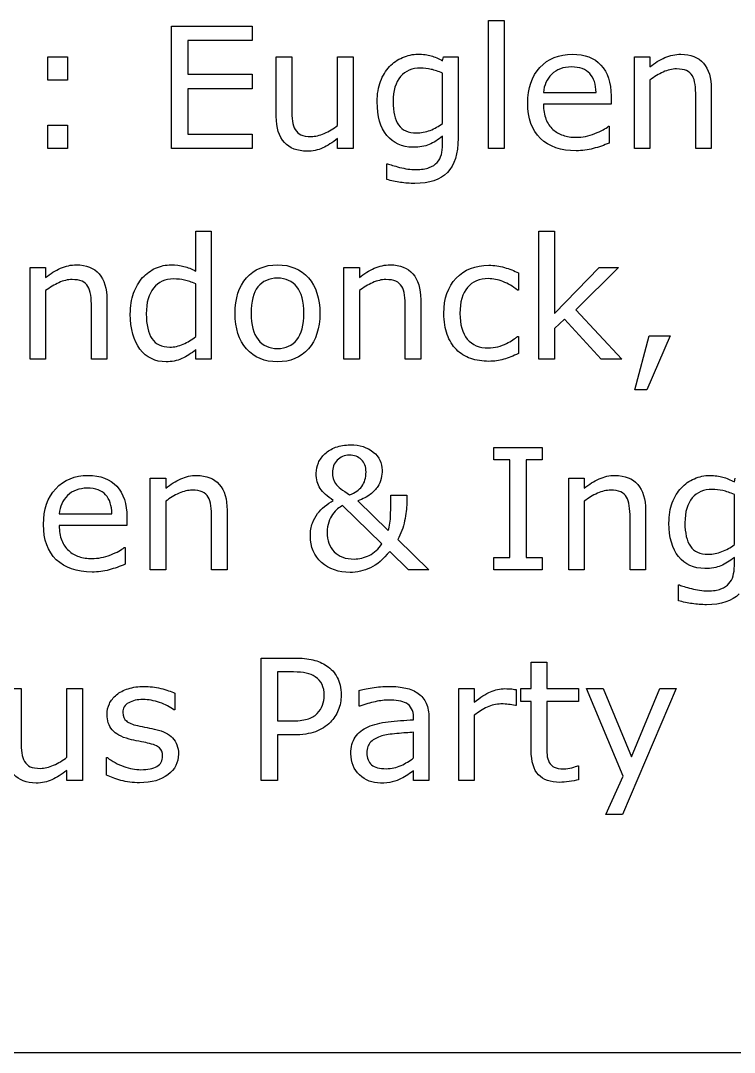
# Model space of a CAD drawing. Extents: x 0.3 to 57.7, y 35.9 to 130.4.
# Drawn here: x 14.27 to 17.85, y 54.48 to 59.66 of the extents above; entities that cross this region are included whole.
import ezdxf

# ---------------------------------------------------------------- set-up
doc = ezdxf.new("R2010")
doc.units = 0
doc.layers.get('0').update_dxf_attribs({"linetype": 'CONTINUOUS'})

msp = doc.modelspace()

# ---------------------------------------------------------------- linework, layer by layer
at = {"color": 7}
for p, q in [((16.618566, 59.020006), (16.618566, 59.662976)), ((16.618566, 59.662976), (16.696251, 59.662976)), ((16.696251, 59.662976), (16.696251, 59.020006)), ((15.025603, 59.020006), (15.025603, 59.63529)), ((15.025603, 59.63529), (15.430972, 59.63529)), ((15.430972, 59.63529), (15.430972, 59.562564)), ((15.430972, 59.562564), (15.107421, 59.562564)), ((15.107421, 59.562564), (15.107421, 59.39397)), ((14.403293, 59.363806), (14.403293, 59.481572)), ((14.403293, 59.481572), (14.502053, 59.481572)), ((14.502053, 59.481572), (14.502053, 59.363806)), ((15.551632, 59.181979), (15.551632, 59.481563)), ((15.551632, 59.481563), (15.629318, 59.481563)), ((15.629318, 59.481563), (15.629318, 59.218755)), ((15.859893, 59.136925), (15.859893, 59.481549)), ((15.859893, 59.481549), (15.937578, 59.481549)), ((15.937578, 59.481549), (15.937578, 59.019983)), ((16.387163, 59.461743), (16.392122, 59.481583)), ((16.392122, 59.481583), (16.464849, 59.481583)), ((16.464849, 59.481583), (16.464849, 59.072496)), ((17.351617, 59.020037), (17.351617, 59.481603)), ((17.351617, 59.481603), (17.429303, 59.481603)), ((17.429303, 59.481603), (17.429303, 59.430365)), ((15.107421, 59.39397), (15.430972, 59.39397)), ((15.430972, 59.39397), (15.430972, 59.321244)), ((16.387163, 59.146865), (16.387163, 59.398517)), ((14.502053, 59.363806), (14.403293, 59.363806)), ((14.502053, 59.363806), (14.502053, 59.363806)), ((17.429303, 59.364664), (17.429303, 59.020037)), ((15.430972, 59.321244), (15.107421, 59.321244)), ((15.107421, 59.321244), (15.107421, 59.092732)), ((16.893771, 59.302237), (17.158232, 59.302237)), ((17.158232, 59.302237), (17.158232, 59.302237)), ((17.233851, 59.284905), (17.233851, 59.242758)), ((17.659881, 59.020006), (17.659881, 59.282814)), ((17.737565, 59.319613), (17.737565, 59.020028)), ((17.233851, 59.242733), (16.893771, 59.242733)), ((17.233851, 59.242758), (17.233851, 59.242733)), ((14.403293, 59.020006), (14.403293, 59.137774)), ((14.403293, 59.137774), (14.502053, 59.137774)), ((14.502053, 59.137774), (14.502053, 59.020006)), ((16.387162, 59.146885), (16.387163, 59.146865)), ((17.220628, 59.132833), (17.22476, 59.132833)), ((17.22476, 59.132833), (17.22476, 59.048121)), ((15.107421, 59.092732), (15.430972, 59.092732)), ((15.430972, 59.092732), (15.430972, 59.020006)), ((16.387162, 59.040665), (16.387162, 59.082812)), ((16.464849, 59.072496), (16.464848, 59.072485)), ((14.502053, 59.020006), (14.403293, 59.020006)), ((14.502053, 59.020006), (14.502053, 59.020006)), ((15.430972, 59.020006), (15.025603, 59.020006)), ((15.430972, 59.020006), (15.430972, 59.020006)), ((15.859894, 59.020006), (15.859894, 59.071246)), ((15.93758, 59.020006), (15.859894, 59.020006)), ((15.937578, 59.019983), (15.93758, 59.020006)), ((16.696251, 59.020006), (16.618566, 59.020006)), ((16.696251, 59.020006), (16.696251, 59.020006)), ((17.429303, 59.020037), (17.351617, 59.020037)), ((17.737566, 59.020006), (17.659881, 59.020006)), ((17.737565, 59.020028), (17.737566, 59.020006)), ((16.107, 58.865026), (16.107, 58.944365)), ((16.107, 58.944365), (16.111132, 58.944365)), ((15.146677, 58.405137), (15.146677, 58.605136)), ((15.146677, 58.605136), (15.224363, 58.605136)), ((15.224363, 58.605136), (15.224363, 57.962166)), ((16.871457, 57.962164), (16.871457, 58.605134)), ((16.871457, 58.605134), (16.949142, 58.605134)), ((16.949142, 58.605134), (16.949142, 58.192739)), ((14.31445, 57.962166), (14.31445, 58.423732)), ((14.31445, 58.423732), (14.392135, 58.423732)), ((14.392135, 58.423732), (14.392135, 58.372492)), ((15.891298, 57.962166), (15.891298, 58.423732)), ((15.891298, 58.423732), (15.968983, 58.423732)), ((15.968983, 58.423732), (15.968983, 58.372492)), ((16.949142, 58.192739), (17.173521, 58.42373)), ((17.271454, 58.42373), (17.056993, 58.210508)), ((17.173521, 58.42373), (17.271454, 58.42373)), ((16.768151, 58.396052), (16.768151, 58.309689)), ((14.392135, 58.306791), (14.392135, 57.962166)), ((15.146677, 58.075798), (15.146677, 58.340672)), ((15.968983, 58.306791), (15.968983, 57.962166)), ((16.768151, 58.309689), (16.764019, 58.309689)), ((14.700397, 58.261743), (14.700397, 57.962158)), ((16.277245, 58.261743), (16.277245, 57.962158)), ((14.622714, 57.962164), (14.622714, 58.224972)), ((15.690474, 58.192739), (15.690474, 58.192739)), ((15.770639, 58.192739), (15.770639, 58.192739)), ((16.199561, 57.962164), (16.199561, 58.224972)), ((17.056993, 58.210508), (17.287156, 57.962164)), ((16.999555, 58.164226), (16.949142, 58.116294)), ((17.184678, 57.962164), (16.999555, 58.164226)), ((16.949142, 58.116294), (16.949142, 57.962164)), ((15.146675, 58.075798), (15.146677, 58.075798)), ((16.76402, 58.076624), (16.768152, 58.076624)), ((16.768152, 58.076624), (16.768152, 57.991089)), ((17.353271, 57.809273), (17.425171, 58.079929)), ((17.530129, 58.079929), (17.413601, 57.809273)), ((17.425171, 58.079929), (17.530129, 58.079929)), ((17.530129, 58.079929), (17.530129, 58.079929)), ((15.146677, 57.962164), (15.146677, 58.010508)), ((16.768152, 57.991089), (16.768152, 57.991089)), ((14.392135, 57.962166), (14.31445, 57.962166)), ((14.700399, 57.962164), (14.622714, 57.962164)), ((14.700397, 57.962158), (14.700399, 57.962164)), ((15.224362, 57.962164), (15.146677, 57.962164)), ((15.224363, 57.962166), (15.224362, 57.962164)), ((15.968983, 57.962166), (15.891298, 57.962166)), ((16.277247, 57.962164), (16.199561, 57.962164)), ((16.277245, 57.962158), (16.277247, 57.962164)), ((16.949142, 57.962164), (16.871457, 57.962164)), ((17.287156, 57.962164), (17.184678, 57.962164)), ((17.287156, 57.962164), (17.287156, 57.962164)), ((17.413601, 57.809273), (17.353271, 57.809273)), ((16.644186, 57.456794), (16.644186, 57.519605)), ((16.644186, 57.519605), (16.887159, 57.519605)), ((16.887159, 57.519605), (16.887159, 57.456794)), ((16.724764, 57.456794), (16.644186, 57.456794)), ((16.724764, 56.96713), (16.724764, 57.456794)), ((16.887159, 57.456794), (16.806581, 57.456794)), ((16.806581, 57.456794), (16.806581, 56.96713)), ((14.918577, 56.90435), (14.918577, 57.365918)), ((14.918577, 57.365918), (14.996263, 57.365918)), ((14.996263, 57.365918), (14.996263, 57.314678)), ((16.002454, 57.396449), (16.002455, 57.396463)), ((17.021042, 56.90435), (17.021042, 57.365918)), ((17.021042, 57.365918), (17.098727, 57.365918)), ((17.098727, 57.365918), (17.098727, 57.314678)), ((17.853268, 57.346056), (17.858227, 57.365896)), ((16.126433, 57.279928), (16.207011, 57.279928)), ((16.206999, 57.279937), (16.206999, 57.240267)), ((16.207011, 57.279928), (16.206999, 57.279937)), ((17.853268, 57.031177), (17.853268, 57.282829)), ((14.996263, 57.248977), (14.996263, 56.90435)), ((16.08262, 57.034485), (15.885101, 57.227045)), ((15.960721, 57.25183), (16.114026, 57.102244)), ((17.098727, 57.248977), (17.098727, 56.90435)), ((14.460731, 57.186549), (14.725192, 57.186549)), ((14.725192, 57.186549), (14.725192, 57.186549)), ((14.800811, 57.169215), (14.800811, 57.127068)), ((15.226841, 56.904319), (15.226841, 57.167127)), ((15.304525, 57.203923), (15.304525, 56.904338)), ((17.329305, 56.904319), (17.329305, 57.167127)), ((17.406989, 57.203923), (17.406989, 56.904338)), ((14.800811, 57.127045), (14.460731, 57.127045)), ((14.800811, 57.127068), (14.800811, 57.127045)), ((16.161546, 57.056386), (16.317743, 56.904319)), ((14.787588, 57.017143), (14.79172, 57.017143)), ((14.79172, 57.017143), (14.79172, 56.932434)), ((16.082621, 57.034488), (16.08262, 57.034485)), ((17.853266, 57.031197), (17.853268, 57.031177)), ((16.216091, 56.904319), (16.121464, 56.996882)), ((16.644186, 56.904319), (16.644186, 56.96713)), ((16.644186, 56.96713), (16.724764, 56.96713)), ((16.806581, 56.96713), (16.887159, 56.96713)), ((16.887159, 56.96713), (16.887159, 56.904319)), ((17.853267, 56.924977), (17.853267, 56.967127)), ((14.996263, 56.90435), (14.918577, 56.90435)), ((15.304526, 56.904319), (15.226841, 56.904319)), ((15.304525, 56.904338), (15.304526, 56.904319)), ((16.317743, 56.904319), (16.216091, 56.904319)), ((16.887159, 56.904319), (16.644186, 56.904319)), ((16.887159, 56.904319), (16.887159, 56.904319)), ((17.098727, 56.90435), (17.021042, 56.90435)), ((17.40699, 56.904319), (17.329305, 56.904319)), ((17.406989, 56.904338), (17.40699, 56.904319)), ((17.573104, 56.749339), (17.573104, 56.828677)), ((17.573104, 56.828677), (17.577236, 56.828677)), ((15.475185, 55.846488), (15.475185, 56.461771)), ((15.475185, 56.461771), (15.642126, 56.461771)), ((16.832614, 56.308028), (16.832614, 56.440673)), ((16.832614, 56.440673), (16.9103, 56.440673)), ((16.9103, 56.440673), (16.9103, 56.308028)), ((15.637996, 56.391597), (15.557005, 56.391597)), ((15.557005, 56.391597), (15.557005, 56.145733)), ((14.191311, 56.308034), (14.268997, 56.308034)), ((14.268997, 56.308034), (14.268997, 56.045226)), ((14.499573, 55.963398), (14.499573, 56.308022)), ((14.499573, 56.308022), (14.577258, 56.308022)), ((14.577258, 56.308022), (14.577258, 55.846456)), ((15.04172, 56.284505), (15.04172, 56.201447)), ((15.792538, 56.27382), (15.792539, 56.273837)), ((15.877663, 56.275815), (15.877663, 56.275812)), ((15.96733, 56.21919), (15.96733, 56.298114)), ((16.468981, 55.846386), (16.468981, 56.307952)), ((16.468981, 56.307952), (16.546666, 56.307952)), ((16.546666, 56.307952), (16.546666, 56.239773)), ((16.756994, 56.303086), (16.756994, 56.223336)), ((16.780135, 56.242739), (16.780135, 56.308028)), ((16.780135, 56.308028), (16.832614, 56.308028)), ((16.9103, 56.308028), (17.070629, 56.308028)), ((17.070629, 56.308028), (17.070629, 56.242739)), ((17.294181, 55.868789), (17.110298, 56.308042)), ((17.110298, 56.308042), (17.194595, 56.308042)), ((17.194595, 56.308042), (17.336329, 55.965896)), ((17.560708, 56.308042), (17.291288, 55.676229)), ((17.336329, 55.965896), (17.479303, 56.308042)), ((17.479303, 56.308042), (17.560708, 56.308042)), ((17.560708, 56.308042), (17.560708, 56.308042)), ((16.756995, 56.223333), (16.752863, 56.223333)), ((16.756994, 56.223336), (16.756995, 56.223333)), ((16.832614, 56.242739), (16.780135, 56.242739)), ((16.832614, 55.997287), (16.832614, 56.242739)), ((17.070629, 56.242739), (16.9103, 56.242739)), ((16.9103, 56.242739), (16.9103, 56.03241)), ((15.04172, 56.201447), (15.037588, 56.201447)), ((15.971461, 56.21919), (15.96733, 56.21919)), ((16.546666, 56.174069), (16.546666, 55.846386)), ((15.557005, 56.145733), (15.626012, 56.145733)), ((16.241296, 56.151426), (16.241296, 56.16342)), ((16.318567, 56.159698), (16.318567, 55.846476)), ((15.63882, 56.075824), (15.557003, 56.075824)), ((15.557003, 56.075824), (15.557003, 55.846488)), ((16.241296, 55.960113), (16.241296, 56.088623)), ((15.059902, 55.979547), (15.0599, 55.979533)), ((14.699159, 55.874182), (14.699159, 55.961372)), ((14.699159, 55.961372), (14.703291, 55.961372)), ((16.241296, 55.960074), (16.241296, 55.960113)), ((17.06651, 55.920438), (17.070642, 55.920438)), ((17.070642, 55.920438), (17.070642, 55.850602)), ((14.499574, 55.846476), (14.499574, 55.897717)), ((16.241296, 55.846476), (16.241296, 55.895651)), ((17.208231, 55.676229), (17.294181, 55.868789)), ((14.577259, 55.846476), (14.499574, 55.846476)), ((14.577258, 55.846456), (14.577259, 55.846476)), ((15.557003, 55.846488), (15.475185, 55.846488)), ((16.318569, 55.846476), (16.241296, 55.846476)), ((16.318567, 55.846476), (16.318569, 55.846476)), ((16.546666, 55.846386), (16.468981, 55.846386)), ((17.070642, 55.850602), (17.070629, 55.850608)), ((17.291288, 55.676229), (17.208231, 55.676229))]:
    msp.add_line(p, q, dxfattribs=at)
at = {"color": 5}
msp.add_line((2.694834, 54.481264), (30.070394, 54.481264), dxfattribs=at)
at = {"color": 7}
for points in [[(16.186338, 59.477858), (16.211958, 59.488883), (16.23744, 59.494396), (16.262784, 59.494396)], [(16.262784, 59.494396), (16.289505, 59.494396), (16.311819, 59.49164), (16.329726, 59.486127)], [(16.329726, 59.486127), (16.347906, 59.480896), (16.367052, 59.472768), (16.387163, 59.461743)], [(16.876416, 59.427879), (16.917738, 59.472231), (16.972007, 59.494407), (17.039224, 59.494407)], [(17.039224, 59.494407), (17.101483, 59.494407), (17.149417, 59.476226), (17.183025, 59.439862)], [(17.504509, 59.477471), (17.530404, 59.48876), (17.556988, 59.494405), (17.58426, 59.494405)], [(17.58426, 59.494405), (17.634122, 59.494405), (17.672138, 59.479391), (17.698309, 59.449365)], [(16.12105, 59.432403), (16.138956, 59.451961), (16.160719, 59.467113), (16.186338, 59.477858)], [(17.183025, 59.439862), (17.216909, 59.403499), (17.233851, 59.351847), (17.233851, 59.284905)], [(17.429303, 59.430365), (17.453545, 59.450475), (17.478614, 59.466177), (17.504509, 59.477471)], [(17.698309, 59.449365), (17.72448, 59.419336), (17.737565, 59.376086), (17.737565, 59.319613)], [(16.075182, 59.357609), (16.086477, 59.386534), (16.101766, 59.411466), (16.12105, 59.432403)], [(16.27642, 59.424566), (16.233721, 59.424566), (16.200112, 59.410241), (16.175594, 59.381592)], [(16.329312, 59.418357), (16.311681, 59.422496), (16.29405, 59.424566), (16.27642, 59.424566)], [(16.387163, 59.398517), (16.366502, 59.407886), (16.347218, 59.4145), (16.329312, 59.418357)], [(16.814846, 59.248129), (16.814846, 59.32361), (16.835369, 59.383527), (16.876416, 59.427879)], [(16.935506, 59.393558), (16.910989, 59.36904), (16.897077, 59.3386), (16.893771, 59.302237)], [(17.035092, 59.430334), (16.993495, 59.430334), (16.9603, 59.418076), (16.935506, 59.393558)], [(17.12724, 59.396863), (17.10713, 59.419177), (17.076414, 59.430334), (17.035092, 59.430334)], [(17.158232, 59.302237), (17.15795, 59.343006), (17.147619, 59.374549), (17.12724, 59.396863)], [(17.495831, 59.404745), (17.472691, 59.394284), (17.450515, 59.380924), (17.429303, 59.364664)], [(17.562359, 59.420437), (17.541148, 59.420437), (17.518972, 59.415206), (17.495831, 59.404745)], [(17.612772, 59.411744), (17.599824, 59.417539), (17.58302, 59.420437), (17.562359, 59.420437)], [(17.642524, 59.386119), (17.635638, 59.39769), (17.625721, 59.406232), (17.612772, 59.411744)], [(17.656161, 59.342318), (17.653681, 59.361057), (17.649136, 59.375658), (17.642524, 59.386119)], [(16.058652, 59.255131), (16.058652, 59.2948), (16.064162, 59.328959), (16.075182, 59.357609)], [(16.175594, 59.381592), (16.151077, 59.352941), (16.138818, 59.311343), (16.138818, 59.256799)], [(17.659881, 59.282814), (17.659881, 59.304026), (17.658641, 59.32386), (17.656161, 59.342318)], [(16.106999, 59.086537), (16.074768, 59.126483), (16.058652, 59.182681), (16.058652, 59.255131)], [(16.138818, 59.256799), (16.138818, 59.205007), (16.147908, 59.165751), (16.166089, 59.13903)], [(16.879308, 59.071272), (16.836333, 59.112869), (16.814846, 59.171822), (16.814846, 59.248129)], [(16.893771, 59.242733), (16.893771, 59.214358), (16.898041, 59.189565), (16.906581, 59.168353)], [(15.592128, 59.051403), (15.565131, 59.081155), (15.551632, 59.12468), (15.551632, 59.181979)], [(15.629318, 59.218755), (15.629318, 59.19534), (15.630419, 59.175231), (15.632622, 59.158427)], [(15.632622, 59.158427), (15.634826, 59.141889), (15.639509, 59.127702), (15.646671, 59.115866)], [(15.792951, 59.096844), (15.816918, 59.107305), (15.839232, 59.120665), (15.859893, 59.136925)], [(16.166089, 59.13903), (16.18427, 59.11231), (16.214435, 59.098949), (16.256584, 59.098949)], [(16.324352, 59.111762), (16.347217, 59.120586), (16.368153, 59.132294), (16.387162, 59.146885)], [(16.906581, 59.168353), (16.915121, 59.147416), (16.926829, 59.130199), (16.941705, 59.116701)], [(17.152447, 59.095641), (17.184403, 59.108323), (17.20713, 59.12072), (17.220628, 59.132833)], [(15.646671, 59.115866), (15.654109, 59.103749), (15.663751, 59.094934), (15.675597, 59.089421)], [(15.675597, 59.089421), (15.687442, 59.083909), (15.70466, 59.081152), (15.727249, 59.081152)], [(15.727249, 59.081152), (15.747359, 59.081152), (15.76926, 59.086383), (15.792951, 59.096844)], [(16.238403, 59.027033), (16.183307, 59.027033), (16.139505, 59.046868), (16.106999, 59.086537)], [(16.256584, 59.098949), (16.279173, 59.098949), (16.301763, 59.10322), (16.324352, 59.111762)], [(16.387162, 59.082812), (16.363746, 59.064072), (16.341295, 59.050023), (16.319807, 59.040665)], [(16.464848, 59.072485), (16.464848, 58.994249), (16.44708, 58.936811), (16.411543, 58.900172)], [(16.941705, 59.116701), (16.95603, 59.103474), (16.972972, 59.093557), (16.992531, 59.086949)], [(16.992531, 59.086949), (17.012365, 59.080345), (17.034128, 59.077043), (17.05782, 59.077043)], [(17.05782, 59.077043), (17.089224, 59.077043), (17.120767, 59.083242), (17.152447, 59.095641)], [(15.70535, 59.007187), (15.656865, 59.007187), (15.619125, 59.021926), (15.592128, 59.051403)], [(15.784688, 59.023726), (15.760721, 59.0127), (15.734275, 59.007187), (15.70535, 59.007187)], [(15.859894, 59.071246), (15.833724, 59.050586), (15.808655, 59.034745), (15.784688, 59.023726)], [(16.319807, 59.040665), (16.298595, 59.031577), (16.27146, 59.027033), (16.238403, 59.027033)], [(16.380964, 58.989839), (16.385096, 59.004985), (16.387162, 59.021927), (16.387162, 59.040665)], [(17.058646, 59.009287), (16.982062, 59.009287), (16.922283, 59.029949), (16.879308, 59.071272)], [(17.144595, 59.020435), (17.117323, 59.013003), (17.088673, 59.009287), (17.058646, 59.009287)], [(17.22476, 59.048121), (17.19859, 59.037095), (17.171868, 59.027867), (17.144595, 59.020435)], [(16.360303, 58.950997), (16.369946, 58.96174), (16.376833, 58.974688), (16.380964, 58.989839)], [(16.111132, 58.944365), (16.123803, 58.939398), (16.143913, 58.933339), (16.171462, 58.92619)], [(16.171462, 58.92619), (16.199009, 58.918758), (16.226557, 58.915042), (16.254106, 58.915042)], [(16.254106, 58.915042), (16.280552, 58.915042), (16.302452, 58.918212), (16.319807, 58.924553)], [(16.319807, 58.924553), (16.337162, 58.930893), (16.350661, 58.939708), (16.360303, 58.950997)], [(16.175594, 58.850577), (16.152454, 58.853888), (16.129589, 58.858705), (16.107, 58.865026)], [(16.411543, 58.900172), (16.376006, 58.863533), (16.321323, 58.845214), (16.247495, 58.845214)], [(16.247495, 58.845214), (16.222977, 58.845214), (16.19901, 58.847002), (16.175594, 58.850577)], [(14.392135, 58.372492), (14.416378, 58.392603), (14.441446, 58.408306), (14.467341, 58.419601)], [(14.467341, 58.419601), (14.493237, 58.43089), (14.51982, 58.436534), (14.547093, 58.436534)], [(14.547093, 58.436534), (14.596955, 58.436534), (14.634971, 58.421521), (14.661142, 58.391494)], [(14.88015, 58.372077), (14.898882, 58.393014), (14.920645, 58.408992), (14.945439, 58.42001)], [(14.945439, 58.42001), (14.970508, 58.431035), (14.996403, 58.436548), (15.023124, 58.436548)], [(15.023124, 58.436548), (15.047367, 58.436548), (15.068854, 58.433933), (15.087587, 58.428702)], [(15.087587, 58.428702), (15.106319, 58.423754), (15.126016, 58.415899), (15.146677, 58.405137)], [(15.402046, 58.370838), (15.440614, 58.414639), (15.492542, 58.43654), (15.55783, 58.43654)], [(15.55783, 58.43654), (15.622568, 58.43654), (15.674221, 58.414639), (15.712788, 58.370838)], [(15.968983, 58.372492), (15.993225, 58.392603), (16.018294, 58.408306), (16.044189, 58.419601)], [(16.044189, 58.419601), (16.070084, 58.43089), (16.096668, 58.436534), (16.123941, 58.436534)], [(16.123941, 58.436534), (16.173802, 58.436534), (16.211819, 58.421521), (16.237989, 58.391494)], [(16.455757, 58.37), (16.497354, 58.412975), (16.552175, 58.434463), (16.620218, 58.434463)], [(16.620218, 58.434463), (16.646664, 58.434463), (16.67256, 58.430747), (16.697904, 58.423315)], [(16.697904, 58.423315), (16.723523, 58.415883), (16.746939, 58.406795), (16.768151, 58.396052)], [(14.458664, 58.346875), (14.435524, 58.336414), (14.413347, 58.323052), (14.392135, 58.306791)], [(14.525192, 58.362566), (14.50398, 58.362566), (14.481804, 58.357336), (14.458664, 58.346875)], [(14.575605, 58.353902), (14.562657, 58.359678), (14.545852, 58.362566), (14.525192, 58.362566)], [(14.605357, 58.328276), (14.598471, 58.339848), (14.588553, 58.348389), (14.575605, 58.353902)], [(14.661142, 58.391494), (14.687312, 58.361466), (14.700397, 58.318215), (14.700397, 58.261743)], [(14.834696, 58.293978), (14.845991, 58.324556), (14.861142, 58.350589), (14.88015, 58.372077)], [(15.036347, 58.365451), (14.992821, 58.365451), (14.958937, 58.350299), (14.934695, 58.319996)], [(15.090479, 58.360088), (15.07395, 58.363663), (15.055906, 58.365451), (15.036347, 58.365451)], [(15.146677, 58.340672), (15.12574, 58.350041), (15.107007, 58.356514), (15.090479, 58.360088)], [(15.344609, 58.192739), (15.344609, 58.267946), (15.363755, 58.327312), (15.402046, 58.370838)], [(15.55783, 58.369597), (15.515682, 58.369597), (15.4829, 58.354996), (15.459484, 58.325796)], [(15.65535, 58.325796), (15.631934, 58.354996), (15.599428, 58.369597), (15.55783, 58.369597)], [(15.712788, 58.370838), (15.751355, 58.327312), (15.770639, 58.267946), (15.770639, 58.192739)], [(16.035511, 58.346875), (16.012371, 58.336414), (15.990195, 58.323052), (15.968983, 58.306791)], [(16.10204, 58.362566), (16.080828, 58.362566), (16.058652, 58.357336), (16.035511, 58.346875)], [(16.152453, 58.353902), (16.139504, 58.359678), (16.1227, 58.362566), (16.10204, 58.362566)], [(16.182205, 58.328276), (16.175318, 58.339848), (16.165401, 58.348389), (16.152453, 58.353902)], [(16.237989, 58.391494), (16.26416, 58.361466), (16.277245, 58.318215), (16.277245, 58.261743)], [(16.393774, 58.192316), (16.393774, 58.267797), (16.414435, 58.327025), (16.455757, 58.37)], [(16.616913, 58.367124), (16.572836, 58.367124), (16.537988, 58.352248), (16.512368, 58.322496)], [(16.690466, 58.352251), (16.665397, 58.362167), (16.64088, 58.367124), (16.616913, 58.367124)], [(16.764019, 58.309689), (16.740328, 58.328147), (16.71581, 58.342334), (16.690466, 58.352251)], [(14.618994, 58.284476), (14.616514, 58.303215), (14.611968, 58.317815), (14.605357, 58.328276)], [(14.934695, 58.319996), (14.910452, 58.289695), (14.898331, 58.24672), (14.898331, 58.191071)], [(15.459484, 58.325796), (15.436344, 58.296872), (15.424774, 58.252519), (15.424774, 58.192739)], [(15.690474, 58.192739), (15.690474, 58.252519), (15.678766, 58.296872), (15.65535, 58.325796)], [(16.195842, 58.284476), (16.193362, 58.303215), (16.188816, 58.317815), (16.182205, 58.328276)], [(16.512368, 58.322496), (16.487024, 58.293019), (16.474352, 58.249631), (16.474352, 58.192333)], [(14.622714, 58.224972), (14.622714, 58.246184), (14.621474, 58.266018), (14.618994, 58.284476)], [(14.818167, 58.189434), (14.818167, 58.228552), (14.823676, 58.2634), (14.834696, 58.293978)], [(16.199561, 58.224972), (16.199561, 58.246184), (16.198321, 58.266018), (16.195842, 58.284476)], [(14.898331, 58.191071), (14.898331, 58.136252), (14.907697, 58.094517), (14.926429, 58.065866)], [(15.402046, 58.014643), (15.363755, 58.058167), (15.344609, 58.117533), (15.344609, 58.192739)], [(15.424774, 58.192739), (15.424774, 58.134889), (15.436481, 58.09095), (15.459897, 58.060922)], [(15.654937, 58.06051), (15.678628, 58.090261), (15.690474, 58.134338), (15.690474, 58.192739)], [(15.770639, 58.192739), (15.770639, 58.117533), (15.751355, 58.058167), (15.712788, 58.014643)], [(16.410303, 58.086118), (16.399284, 58.116422), (16.393774, 58.151821), (16.393774, 58.192316)], [(16.474352, 58.192333), (16.474352, 58.136686), (16.486749, 58.093849), (16.511542, 58.06382)], [(14.866513, 58.012989), (14.834282, 58.055413), (14.818167, 58.114228), (14.818167, 58.189434)], [(14.926429, 58.065866), (14.945161, 58.037492), (14.975189, 58.023304), (15.016511, 58.023304)], [(15.016511, 58.023304), (15.03855, 58.023304), (15.060863, 58.02813), (15.083453, 58.037782)], [(15.083453, 58.037782), (15.106042, 58.047698), (15.127116, 58.060369), (15.146675, 58.075798)], [(15.459897, 58.060922), (15.483313, 58.03117), (15.515957, 58.016294), (15.55783, 58.016294)], [(15.55783, 58.016294), (15.599152, 58.016294), (15.631521, 58.031032), (15.654937, 58.06051)], [(16.456997, 58.010912), (16.436887, 58.030746), (16.421323, 58.055815), (16.410303, 58.086118)], [(16.511542, 58.06382), (16.53661, 58.034068), (16.571734, 58.019192), (16.616913, 58.019192)], [(16.664846, 58.025401), (16.681101, 58.02954), (16.695701, 58.034912), (16.708648, 58.041516)], [(16.708648, 58.041516), (16.719942, 58.047292), (16.730548, 58.053351), (16.740466, 58.059691)], [(16.740466, 58.059691), (16.750383, 58.066295), (16.758234, 58.07194), (16.76402, 58.076624)], [(14.997917, 57.949354), (14.942821, 57.949354), (14.89902, 57.970565), (14.866513, 58.012989)], [(15.146677, 58.010508), (15.124363, 57.991225), (15.101085, 57.976212), (15.076842, 57.965468)], [(15.55783, 57.949354), (15.492542, 57.949354), (15.440614, 57.971117), (15.402046, 58.014643)], [(15.712788, 58.014643), (15.674221, 57.971117), (15.622568, 57.949354), (15.55783, 57.949354)], [(16.528484, 57.966284), (16.500661, 57.976199), (16.476832, 57.991075), (16.456997, 58.010912)], [(16.616913, 58.019192), (16.632616, 58.019192), (16.648594, 58.021262), (16.664846, 58.025401)], [(16.768152, 57.991089), (16.742257, 57.97869), (16.717601, 57.969048), (16.694186, 57.962164)], [(15.076842, 57.965468), (15.0526, 57.954725), (15.026292, 57.949354), (14.997917, 57.949354)], [(16.620219, 57.951834), (16.586886, 57.951834), (16.556308, 57.956651), (16.528484, 57.966284)], [(16.694186, 57.962164), (16.671045, 57.955277), (16.64639, 57.951834), (16.620219, 57.951834)], [(15.79626, 57.487788), (15.810034, 57.501014), (15.82794, 57.511758), (15.849978, 57.520017)], [(15.849978, 57.520017), (15.872292, 57.528277), (15.89681, 57.532407), (15.923532, 57.532407)], [(15.923532, 57.532407), (15.97119, 57.532407), (16.009757, 57.520285), (16.039233, 57.496043)], [(15.763202, 57.441918), (15.77064, 57.45872), (15.781659, 57.474009), (15.79626, 57.487788)], [(15.919397, 57.480755), (15.894053, 57.480755), (15.873392, 57.472213), (15.857414, 57.455129)], [(15.978901, 57.458036), (15.963475, 57.473182), (15.94364, 57.480755), (15.919397, 57.480755)], [(16.039233, 57.496043), (16.06871, 57.472076), (16.083448, 57.441636), (16.083448, 57.404721)], [(15.752458, 57.389439), (15.752458, 57.407896), (15.756039, 57.425389), (15.763202, 57.441918)], [(15.857414, 57.455129), (15.841437, 57.438327), (15.833448, 57.417666), (15.833448, 57.393144)], [(16.002455, 57.396463), (16.002455, 57.422635), (15.994604, 57.443159), (15.978901, 57.458036)], [(14.443375, 57.312189), (14.484697, 57.356543), (14.538967, 57.37872), (14.606184, 57.37872)], [(14.606184, 57.37872), (14.668443, 57.37872), (14.716376, 57.360538), (14.749985, 57.324175)], [(14.996263, 57.314678), (15.020505, 57.334787), (15.045574, 57.350489), (15.071469, 57.361784)], [(15.071469, 57.361784), (15.097364, 57.373073), (15.123948, 57.378717), (15.15122, 57.378717)], [(15.15122, 57.378717), (15.201082, 57.378717), (15.239098, 57.363703), (15.265269, 57.333674)], [(15.772292, 57.313408), (15.759069, 57.333517), (15.752458, 57.358861), (15.752458, 57.389439)], [(15.833448, 57.393144), (15.833448, 57.372484), (15.83882, 57.354165), (15.849563, 57.338187)], [(15.98138, 57.323723), (15.995429, 57.342463), (16.002454, 57.366705), (16.002454, 57.396449)], [(16.078489, 57.363398), (16.075183, 57.348252), (16.069536, 57.334616), (16.061547, 57.32249)], [(16.083448, 57.404721), (16.083448, 57.392604), (16.081795, 57.37883), (16.078489, 57.363398)], [(17.098727, 57.314678), (17.122969, 57.334787), (17.148038, 57.350489), (17.173933, 57.361784)], [(17.173933, 57.361784), (17.199828, 57.373073), (17.226412, 57.378717), (17.253684, 57.378717)], [(17.253684, 57.378717), (17.303546, 57.378717), (17.341563, 57.363703), (17.367733, 57.333674)], [(17.587154, 57.316716), (17.60506, 57.336276), (17.626823, 57.351427), (17.652443, 57.36217)], [(17.652443, 57.36217), (17.678063, 57.373196), (17.703544, 57.378709), (17.728889, 57.378709)], [(17.728889, 57.378709), (17.75561, 57.378709), (17.777924, 57.375952), (17.79583, 57.37044)], [(17.79583, 57.37044), (17.814011, 57.365209), (17.833157, 57.357081), (17.853268, 57.346056)], [(14.381806, 57.132439), (14.381806, 57.20792), (14.402329, 57.267837), (14.443375, 57.312189)], [(14.602052, 57.314647), (14.560455, 57.314647), (14.527259, 57.302388), (14.502466, 57.277871)], [(14.6942, 57.281176), (14.67409, 57.30349), (14.643374, 57.314647), (14.602052, 57.314647)], [(14.749985, 57.324175), (14.783869, 57.287811), (14.800811, 57.236158), (14.800811, 57.169215)], [(15.265269, 57.333674), (15.29144, 57.303648), (15.304525, 57.260397), (15.304525, 57.203923)], [(15.837994, 57.25349), (15.807692, 57.273324), (15.785791, 57.293297), (15.772292, 57.313408)], [(15.849563, 57.338187), (15.860583, 57.322213), (15.884136, 57.303343), (15.920223, 57.281576)], [(15.920223, 57.281576), (15.94722, 57.291209), (15.967606, 57.305258), (15.98138, 57.323723)], [(16.061547, 57.32249), (16.052733, 57.308981), (16.040198, 57.296034), (16.023944, 57.283648)], [(17.367733, 57.333674), (17.393904, 57.303648), (17.406989, 57.260397), (17.406989, 57.203923)], [(17.541287, 57.241924), (17.552581, 57.270848), (17.56787, 57.295779), (17.587154, 57.316716)], [(14.502466, 57.277871), (14.477948, 57.253353), (14.464037, 57.222913), (14.460731, 57.186549)], [(14.725192, 57.186549), (14.72491, 57.227321), (14.714579, 57.258863), (14.6942, 57.281176)], [(15.062791, 57.289058), (15.039651, 57.278597), (15.017475, 57.265237), (14.996263, 57.248977)], [(15.12932, 57.30475), (15.108108, 57.30475), (15.085931, 57.299519), (15.062791, 57.289058)], [(15.179732, 57.296057), (15.166784, 57.301852), (15.14998, 57.30475), (15.12932, 57.30475)], [(15.209484, 57.270431), (15.202598, 57.282002), (15.192681, 57.290544), (15.179732, 57.296057)], [(15.223121, 57.22663), (15.220641, 57.24537), (15.216096, 57.25997), (15.209484, 57.270431)], [(16.023944, 57.283648), (16.00769, 57.271249), (15.986616, 57.260643), (15.960721, 57.25183)], [(16.126433, 57.231581), (16.126433, 57.250589), (16.126433, 57.266705), (16.126433, 57.279928)], [(17.165256, 57.289058), (17.142115, 57.278597), (17.119939, 57.265237), (17.098727, 57.248977)], [(17.231784, 57.30475), (17.210572, 57.30475), (17.188396, 57.299519), (17.165256, 57.289058)], [(17.282197, 57.296057), (17.269248, 57.301852), (17.252444, 57.30475), (17.231784, 57.30475)], [(17.311948, 57.270431), (17.305062, 57.282002), (17.295145, 57.290544), (17.282197, 57.296057)], [(17.325585, 57.22663), (17.323106, 57.24537), (17.31856, 57.25997), (17.311948, 57.270431)], [(17.641699, 57.265904), (17.617181, 57.237255), (17.604922, 57.195657), (17.604922, 57.141111)], [(17.742525, 57.308878), (17.699825, 57.308878), (17.666217, 57.294554), (17.641699, 57.265904)], [(17.795417, 57.30267), (17.777785, 57.306809), (17.760155, 57.308878), (17.742525, 57.308878)], [(17.853268, 57.282829), (17.832607, 57.292199), (17.813323, 57.298813), (17.795417, 57.30267)], [(15.226841, 57.167127), (15.226841, 57.188339), (15.225601, 57.208173), (15.223121, 57.22663)], [(15.758656, 57.186961), (15.768299, 57.199906), (15.780282, 57.212027), (15.794606, 57.223326)], [(15.794606, 57.223326), (15.808932, 57.234897), (15.823395, 57.244951), (15.837994, 57.25349)], [(15.859481, 57.210507), (15.850941, 57.203903), (15.842401, 57.194816), (15.833861, 57.183244)], [(15.885101, 57.227045), (15.876561, 57.222906), (15.868021, 57.217393), (15.859481, 57.210507)], [(16.126009, 57.179928), (16.126555, 57.195356), (16.126696, 57.212574), (16.126433, 57.231581)], [(16.206999, 57.240267), (16.206999, 57.213821), (16.203556, 57.184069), (16.19667, 57.151012)], [(17.329305, 57.167127), (17.329305, 57.188339), (17.328065, 57.208173), (17.325585, 57.22663)], [(17.524757, 57.139444), (17.524757, 57.179113), (17.530267, 57.213273), (17.541287, 57.241924)], [(15.733451, 57.139029), (15.740614, 57.157486), (15.749015, 57.173464), (15.758656, 57.186961)], [(15.833861, 57.183244), (15.826147, 57.172501), (15.819811, 57.159553), (15.814853, 57.144399)], [(16.122705, 57.138608), (16.124633, 57.151835), (16.125735, 57.165608), (16.126009, 57.179928)], [(14.446268, 56.955581), (14.403293, 56.997179), (14.381806, 57.056132), (14.381806, 57.132439)], [(14.460731, 57.127045), (14.460731, 57.098671), (14.465001, 57.073878), (14.473541, 57.052666)], [(15.722707, 57.073327), (15.722707, 57.098671), (15.726288, 57.120571), (15.733451, 57.139029)], [(15.814853, 57.144399), (15.809895, 57.129253), (15.807416, 57.112174), (15.807416, 57.093162)], [(16.114026, 57.102244), (16.117883, 57.113269), (16.120776, 57.125391), (16.122705, 57.138608)], [(16.19667, 57.151012), (16.189784, 57.117954), (16.178076, 57.086412), (16.161546, 57.056386)], [(17.573104, 56.97085), (17.540873, 57.010795), (17.524757, 57.066993), (17.524757, 57.139444)], [(17.604922, 57.141111), (17.604922, 57.089322), (17.614013, 57.050066), (17.632194, 57.023343)], [(14.473541, 57.052666), (14.482081, 57.031729), (14.493789, 57.014511), (14.508665, 57.001014)], [(15.779318, 56.94151), (15.741577, 56.975119), (15.722707, 57.019058), (15.722707, 57.073327)], [(15.807416, 57.093162), (15.807416, 57.052941), (15.819124, 57.020434), (15.84254, 56.99564)], [(14.508665, 57.001014), (14.52299, 56.987787), (14.539932, 56.977869), (14.559491, 56.971262)], [(14.719407, 56.979954), (14.751363, 56.992616), (14.77409, 57.005013), (14.787588, 57.017143)], [(16.018985, 56.977462), (16.044329, 56.990143), (16.065541, 57.009152), (16.082621, 57.034488)], [(17.632194, 57.023343), (17.650376, 56.996622), (17.680541, 56.983262), (17.722689, 56.983262)], [(17.790457, 56.996075), (17.813322, 57.004899), (17.834258, 57.016606), (17.853266, 57.031197)], [(14.625605, 56.8936), (14.549022, 56.8936), (14.489243, 56.91426), (14.446268, 56.955581)], [(14.559491, 56.971262), (14.579326, 56.964658), (14.601088, 56.961356), (14.62478, 56.961356)], [(14.62478, 56.961356), (14.656184, 56.961356), (14.687727, 56.967555), (14.719407, 56.979954)], [(15.84254, 56.99564), (15.866231, 56.971122), (15.899702, 56.958864), (15.942952, 56.958864)], [(15.942952, 56.958864), (15.968572, 56.958864), (15.993916, 56.965063), (16.018985, 56.977462)], [(16.121464, 56.996882), (16.089784, 56.957764), (16.057415, 56.930354), (16.024357, 56.914651)], [(17.704508, 56.911346), (17.649412, 56.911346), (17.60561, 56.93118), (17.573104, 56.97085)], [(17.722689, 56.983262), (17.745278, 56.983262), (17.767868, 56.987533), (17.790457, 56.996075)], [(17.853267, 56.967127), (17.829851, 56.948388), (17.8074, 56.934338), (17.785912, 56.924977)], [(14.711555, 56.904748), (14.684283, 56.897316), (14.655633, 56.8936), (14.625605, 56.8936)], [(14.79172, 56.932434), (14.765549, 56.921408), (14.738828, 56.912179), (14.711555, 56.904748)], [(15.922292, 56.891508), (15.864992, 56.891508), (15.817334, 56.908176), (15.779318, 56.94151)], [(16.024357, 56.914651), (15.9913, 56.899223), (15.957278, 56.891508), (15.922292, 56.891508)], [(17.785912, 56.924977), (17.7647, 56.91589), (17.737565, 56.911346), (17.704508, 56.911346)], [(17.847069, 56.874152), (17.851201, 56.889298), (17.853267, 56.90624), (17.853267, 56.924977)], [(17.826408, 56.83531), (17.836051, 56.846053), (17.842938, 56.859), (17.847069, 56.874152)], [(17.577236, 56.828677), (17.589908, 56.82371), (17.610018, 56.817652), (17.637567, 56.810502)], [(17.637567, 56.810502), (17.665114, 56.80307), (17.692662, 56.799354), (17.720211, 56.799354)], [(17.720211, 56.799354), (17.746657, 56.799354), (17.768557, 56.802525), (17.785912, 56.808865)], [(17.785912, 56.808865), (17.803267, 56.815206), (17.816766, 56.824021), (17.826408, 56.83531)], [(17.641699, 56.734889), (17.618559, 56.738201), (17.595694, 56.743017), (17.573104, 56.749339)], [(17.877648, 56.784487), (17.842111, 56.747847), (17.787428, 56.729527), (17.713599, 56.729527)], [(17.713599, 56.729527), (17.689081, 56.729527), (17.665115, 56.731314), (17.641699, 56.734889)], [(15.642126, 56.461771), (15.67904, 56.461771), (15.710307, 56.458601), (15.735927, 56.452261)], [(15.735927, 56.452261), (15.761547, 56.446202), (15.784274, 56.43656), (15.804108, 56.423333)], [(15.702045, 56.385811), (15.685241, 56.389668), (15.663892, 56.391597), (15.637996, 56.391597)], [(15.747499, 56.367636), (15.734276, 56.376178), (15.719124, 56.382237), (15.702045, 56.385811)], [(15.804108, 56.423333), (15.827524, 56.407622), (15.845568, 56.388064), (15.85824, 56.364656)], [(15.781383, 56.329209), (15.773946, 56.3449), (15.762651, 56.35771), (15.747499, 56.367636)], [(15.792539, 56.273837), (15.792539, 56.295049), (15.788821, 56.313506), (15.781383, 56.329209)], [(15.85824, 56.364656), (15.871188, 56.341241), (15.877663, 56.311627), (15.877663, 56.275815)], [(14.712796, 56.232028), (14.720785, 56.24883), (14.732768, 56.263843), (14.748746, 56.277068)], [(14.748746, 56.277068), (14.764173, 56.290013), (14.783732, 56.300206), (14.807424, 56.307647)], [(14.807424, 56.307647), (14.83139, 56.315361), (14.858112, 56.319218), (14.887588, 56.319218)], [(14.887588, 56.319218), (14.915136, 56.319218), (14.94296, 56.315775), (14.971059, 56.308889)], [(14.971059, 56.308889), (14.999433, 56.302285), (15.022987, 56.294157), (15.04172, 56.284505)], [(15.784274, 56.224646), (15.789783, 56.239246), (15.792538, 56.255637), (15.792538, 56.27382)], [(15.877663, 56.275812), (15.877663, 56.24854), (15.872841, 56.223196), (15.863199, 56.199779)], [(15.96733, 56.298114), (15.982481, 56.302253), (16.004382, 56.306797), (16.033032, 56.311745)], [(16.033032, 56.311745), (16.061681, 56.316712), (16.089918, 56.319196), (16.117742, 56.319196)], [(16.117742, 56.319196), (16.150248, 56.319196), (16.178485, 56.316439), (16.202452, 56.310927)], [(16.202452, 56.310927), (16.226694, 56.305696), (16.247631, 56.296608), (16.265261, 56.283664)], [(16.265261, 56.283664), (16.282616, 56.271002), (16.295839, 56.25461), (16.30493, 56.234489)], [(16.546666, 56.239773), (16.57752, 56.264565), (16.604655, 56.282057), (16.62807, 56.292249)], [(16.62807, 56.292249), (16.651762, 56.30271), (16.675866, 56.307941), (16.700384, 56.307941)], [(16.700384, 56.307941), (16.713882, 56.307941), (16.723661, 56.307564), (16.729723, 56.306812)], [(16.729723, 56.306812), (16.735783, 56.306247), (16.744873, 56.305006), (16.756994, 56.303086)], [(14.701225, 56.178307), (14.701225, 56.197316), (14.705082, 56.215223), (14.712796, 56.232028)], [(14.809904, 56.236981), (14.790344, 56.226238), (14.780565, 56.210122), (14.780565, 56.188634)], [(14.881804, 56.25352), (14.85343, 56.25352), (14.829463, 56.248007), (14.809904, 56.236981)], [(14.965274, 56.238223), (14.9369, 56.248421), (14.909076, 56.25352), (14.881804, 56.25352)], [(15.037588, 56.201447), (15.017753, 56.216047), (14.993649, 56.228306), (14.965274, 56.238223)], [(15.757003, 56.182911), (15.769951, 56.196137), (15.779042, 56.210049), (15.784274, 56.224646)], [(16.049147, 56.242332), (16.024078, 56.237102), (15.998183, 56.229388), (15.971461, 56.21919)], [(16.117328, 56.250602), (16.096943, 56.250602), (16.074215, 56.247845), (16.049147, 56.242332)], [(16.165675, 56.2473), (16.150248, 56.249501), (16.134133, 56.250602), (16.117328, 56.250602)], [(16.205344, 56.234487), (16.194324, 56.240827), (16.181101, 56.245098), (16.165675, 56.2473)], [(16.231791, 56.207224), (16.225731, 56.218795), (16.216915, 56.227883), (16.205344, 56.234487)], [(16.30493, 56.234489), (16.314022, 56.21438), (16.318567, 56.18945), (16.318567, 56.159698)], [(16.680549, 56.231094), (16.656582, 56.231094), (16.633442, 56.225723), (16.611128, 56.214979)], [(16.718979, 56.229119), (16.708235, 56.230436), (16.695426, 56.231094), (16.680549, 56.231094)], [(16.752863, 56.223333), (16.741292, 56.22608), (16.729997, 56.228009), (16.718979, 56.229119)], [(14.72643, 56.10145), (14.709627, 56.122387), (14.701225, 56.148006), (14.701225, 56.178307)], [(14.780565, 56.188634), (14.780565, 56.169625), (14.786488, 56.155301), (14.798334, 56.14566)], [(15.70659, 56.154398), (15.727251, 56.160456), (15.744055, 56.16996), (15.757003, 56.182911)], [(15.863199, 56.199779), (15.853833, 56.176639), (15.84061, 56.156528), (15.82353, 56.139448)], [(16.241296, 56.16342), (16.241296, 56.18105), (16.238128, 56.195651), (16.231791, 56.207224)], [(16.611128, 56.214979), (16.588814, 56.204518), (16.567327, 56.190881), (16.546666, 56.174069)], [(14.798334, 56.14566), (14.809905, 56.136008), (14.828637, 56.128153), (14.854532, 56.122094)], [(14.854532, 56.122094), (14.868857, 56.118783), (14.884835, 56.115481), (14.902465, 56.112188)], [(15.626012, 56.145733), (15.65907, 56.145733), (15.685929, 56.148621), (15.70659, 56.154398)], [(15.82353, 56.139448), (15.802318, 56.118236), (15.777249, 56.102259), (15.748324, 56.091516)], [(16.013198, 56.116317), (16.041297, 56.128716), (16.075044, 56.137117), (16.114437, 56.14152)], [(16.114437, 56.14152), (16.153831, 56.145922), (16.196117, 56.149224), (16.241296, 56.151426)], [(14.812794, 56.054344), (14.772298, 56.065087), (14.74351, 56.080789), (14.72643, 56.10145)], [(14.902465, 56.112188), (14.920371, 56.108877), (14.935247, 56.105848), (14.947093, 56.103101)], [(14.947093, 56.103101), (14.983181, 56.094841), (15.011004, 56.080654), (15.030563, 56.060539)], [(15.748324, 56.091516), (15.719398, 56.081055), (15.682897, 56.075824), (15.63882, 56.075824)], [(15.948736, 56.065077), (15.963888, 56.08684), (15.985375, 56.10392), (16.013198, 56.116317)], [(16.08138, 56.07042), (16.059066, 56.064079), (16.041022, 56.054162), (16.027248, 56.040668)], [(16.157413, 56.082414), (16.125457, 56.079667), (16.100113, 56.075669), (16.08138, 56.07042)], [(16.241296, 56.088623), (16.217605, 56.087306), (16.189644, 56.085236), (16.157413, 56.082414)], [(14.268997, 56.045226), (14.268997, 56.021811), (14.270099, 56.001701), (14.272302, 55.984898)], [(14.86114, 56.043592), (14.843509, 56.046903), (14.827393, 56.050487), (14.812794, 56.054344)], [(14.904528, 56.034927), (14.893509, 56.037411), (14.879046, 56.040299), (14.86114, 56.043592)], [(14.964859, 56.010967), (14.95439, 56.020336), (14.93428, 56.028323), (14.904528, 56.034927)], [(15.030563, 56.060539), (15.050122, 56.040153), (15.059902, 56.013156), (15.059902, 55.979547)], [(15.926424, 55.980368), (15.926424, 56.015354), (15.933861, 56.043591), (15.948736, 56.065077)], [(16.027248, 56.040668), (16.013474, 56.027441), (16.006587, 56.009121), (16.006587, 55.985708)], [(16.9103, 56.03241), (16.9103, 56.008169), (16.910855, 55.989161), (16.911965, 55.975387)], [(14.272302, 55.984898), (14.274505, 55.96836), (14.279188, 55.954172), (14.286351, 55.942336)], [(14.432631, 55.923314), (14.456598, 55.933775), (14.478912, 55.947136), (14.499573, 55.963398)], [(14.951636, 55.917579), (14.97092, 55.928605), (14.980561, 55.94596), (14.980561, 55.969644)], [(14.980561, 55.969644), (14.980561, 55.987819), (14.975327, 56.001593), (14.964859, 56.010967)], [(15.0599, 55.979533), (15.0599, 55.937384), (15.042407, 55.902812), (15.007421, 55.875816)], [(15.969812, 55.874998), (15.940887, 55.902544), (15.926424, 55.937668), (15.926424, 55.980368)], [(16.006587, 55.985708), (16.006587, 55.959262), (16.014576, 55.93929), (16.030553, 55.925792)], [(16.869391, 55.875387), (16.844873, 55.900731), (16.832614, 55.941364), (16.832614, 55.997287)], [(16.911965, 55.975387), (16.913075, 55.961897), (16.916932, 55.949225), (16.923536, 55.937372)], [(14.286351, 55.942336), (14.293788, 55.930219), (14.30343, 55.921404), (14.315276, 55.915892)], [(14.315276, 55.915892), (14.327122, 55.910379), (14.34434, 55.907623), (14.366929, 55.907623)], [(14.366929, 55.907623), (14.387039, 55.907623), (14.40894, 55.912853), (14.432631, 55.923314)], [(14.703291, 55.961372), (14.727809, 55.942914), (14.755081, 55.928176), (14.785108, 55.917156)], [(14.785108, 55.917156), (14.815136, 55.906413), (14.843923, 55.901041), (14.871472, 55.901041)], [(14.871472, 55.901041), (14.905631, 55.901041), (14.932353, 55.906554), (14.951636, 55.917579)], [(16.030553, 55.925792), (16.046531, 55.912565), (16.070911, 55.905952), (16.103693, 55.905952)], [(16.103693, 55.905952), (16.130966, 55.905952), (16.155897, 55.911182), (16.178486, 55.921643)], [(16.178486, 55.921643), (16.201075, 55.932387), (16.222012, 55.945197), (16.241296, 55.960074)], [(16.923536, 55.937372), (16.929596, 55.926346), (16.937861, 55.918218), (16.948329, 55.912988)], [(16.948329, 55.912988), (16.959072, 55.908039), (16.975326, 55.905565), (16.997089, 55.905565)], [(16.997089, 55.905565), (17.009761, 55.905565), (17.022984, 55.907353), (17.036758, 55.910927)], [(17.036758, 55.910927), (17.050532, 55.914784), (17.06045, 55.917955), (17.06651, 55.920438)], [(14.345029, 55.833658), (14.296545, 55.833658), (14.258804, 55.848396), (14.231807, 55.877873)], [(14.499574, 55.897717), (14.473403, 55.877054), (14.448334, 55.861214), (14.424368, 55.850196)], [(14.770646, 55.847314), (14.742272, 55.855574), (14.718443, 55.86453), (14.699159, 55.874182)], [(15.007421, 55.875816), (14.972711, 55.848819), (14.92519, 55.83532), (14.86486, 55.83532)], [(16.075596, 55.833675), (16.033999, 55.833675), (15.998737, 55.847449), (15.969812, 55.874998)], [(16.213198, 55.87581), (16.201627, 55.867551), (16.190333, 55.860937), (16.179314, 55.85597)], [(16.241296, 55.895651), (16.23441, 55.890966), (16.225044, 55.884352), (16.213198, 55.87581)], [(16.976828, 55.837372), (16.929721, 55.837372), (16.893908, 55.850044), (16.869391, 55.875387)], [(14.424368, 55.850196), (14.400401, 55.83917), (14.373955, 55.833658), (14.345029, 55.833658)], [(14.86486, 55.83532), (14.830701, 55.83532), (14.799296, 55.839318), (14.770646, 55.847314)], [(16.134687, 55.840279), (16.117883, 55.835876), (16.098186, 55.833675), (16.075596, 55.833675)], [(16.179314, 55.85597), (16.166366, 55.84963), (16.15149, 55.844399), (16.134687, 55.840279)], [(17.022695, 55.841097), (17.005615, 55.838614), (16.990326, 55.837372), (16.976828, 55.837372)], [(17.070629, 55.850608), (17.056029, 55.846751), (17.040051, 55.843581), (17.022695, 55.841097)]]:
    msp.add_open_spline(points, degree=3, dxfattribs=at)

doc.saveas('drawing.dxf')
